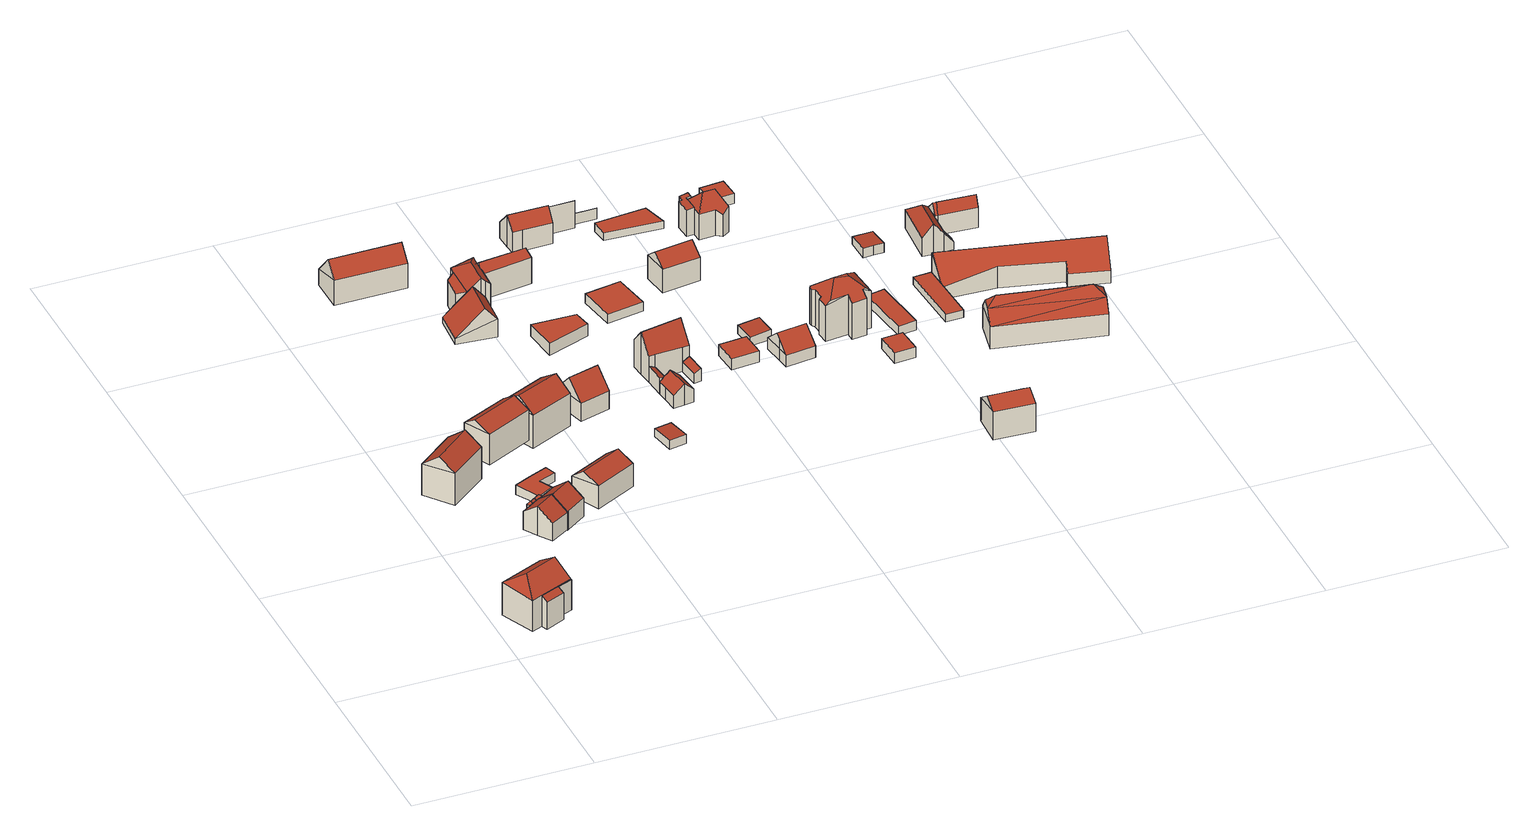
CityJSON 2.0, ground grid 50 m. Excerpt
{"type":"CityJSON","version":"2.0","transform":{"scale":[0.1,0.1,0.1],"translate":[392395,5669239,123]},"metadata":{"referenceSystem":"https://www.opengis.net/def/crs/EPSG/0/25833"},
"CityObjects":{
"building1":{"type":"Building","attributes":{"Gemeindeschluessel":14627140,"Geometrietyp2DReferenz":"3000","function":"31001_9998","roofType":"9999"},"children":["building1-1","building1-2"]},
"building1-1":{"type":"BuildingPart","attributes":{"Dachtyp_tdc":"tdcHipAndGableRoof","Dachneigung":34.94,"QualitaetDacherkennung":63,"Geometrietyp2DReferenz":"3000","roofType":"5000","measuredHeight":13.26},"parents":["building1"],"geometry":[{"type":"MultiSurface","lod":"2","boundaries":[[[0,1,2,3]],[[0,4,5,1]],[[4,6,7,5]],[[6,8,9,7]],[[4,0,10]],[[3,8,11,10,0]],[[4,10,11,6]],[[11,8,6]],[[2,1,5,7,9]],[[3,2,9,8]]],"semantics":{"surfaces":[{"type":"WallSurface"},{"type":"RoofSurface"},{"type":"GroundSurface"},{"type":"ClosureSurface"}],"values":[0,0,0,0,1,1,1,0,2,3]}}]},
"building1-2":{"type":"BuildingPart","attributes":{"Dachtyp_tdc":"tdcPolyFlatRoof","Dachneigung":32.42,"QualitaetDacherkennung":45,"Geometrietyp2DReferenz":"3000","roofType":"2100","measuredHeight":9.34},"parents":["building1"],"geometry":[{"type":"MultiSurface","lod":"2","boundaries":[[[12,3,2,13]],[[8,14,15,9]],[[14,16,17,15]],[[16,18,19,17]],[[18,12,13,19]],[[18,16,14,8,3,12]],[[13,2,9,15,17,19]],[[9,2,3,8]]],"semantics":{"surfaces":[{"type":"WallSurface"},{"type":"RoofSurface"},{"type":"GroundSurface"},{"type":"ClosureSurface"}],"values":[0,0,0,0,0,1,2,3]}}]},
"building2":{"type":"Building","attributes":{"Gemeindeschluessel":14627140,"Dachtyp_tdc":"tdcGableRoof","Dachneigung":36.9,"QualitaetDacherkennung":78,"Geometrietyp2DReferenz":"3000","function":"31001_9998","roofType":"3100","measuredHeight":13.39},"geometry":[{"type":"MultiSurface","lod":"2","boundaries":[[[20,21,22,23]],[[21,24,25,22]],[[24,26,27,25]],[[26,20,23,27]],[[24,21,28]],[[20,26,29]],[[21,20,29,28]],[[26,24,28,29]],[[23,22,25,27]]],"semantics":{"surfaces":[{"type":"WallSurface"},{"type":"RoofSurface"},{"type":"GroundSurface"}],"values":[0,0,0,0,0,0,1,1,2]}}]},
"building3":{"type":"Building","attributes":{"Gemeindeschluessel":14627140,"Geometrietyp2DReferenz":"3000","function":"31001_9998","roofType":"9999"},"children":["building3-1","building3-2"]},
"building3-1":{"type":"BuildingPart","attributes":{"Dachtyp_tdc":"tdcFreeFormRoof","Dachneigung":44.59,"QualitaetDacherkennung":28,"Geometrietyp2DReferenz":"3000","roofType":"5000","measuredHeight":5.36},"parents":["building3"],"geometry":[{"type":"MultiSurface","lod":"2","boundaries":[[[30,31,32,33]],[[31,34,35,32]],[[36,30,33,37]],[[38,39,36,34]],[[38,34,31]],[[39,38,31,30]],[[39,30,36]],[[33,32,35,37]],[[37,35,34,36]]],"semantics":{"surfaces":[{"type":"WallSurface"},{"type":"RoofSurface"},{"type":"GroundSurface"},{"type":"ClosureSurface"}],"values":[0,0,0,1,1,1,1,2,3]}}]},
"building3-2":{"type":"BuildingPart","attributes":{"Dachtyp_tdc":"tdcGableRoof","Dachneigung":36.41,"QualitaetDacherkennung":59,"Geometrietyp2DReferenz":"3000","roofType":"3100","measuredHeight":8.89},"parents":["building3"],"geometry":[{"type":"MultiSurface","lod":"2","boundaries":[[[40,41,42,35,34]],[[41,43,44,42]],[[43,45,46,44]],[[45,47,48,46]],[[47,49,50,48]],[[49,51,52,50]],[[51,53,54,52]],[[53,55,36,37,54]],[[51,49,47,45,43,41]],[[41,40,55,53,51]],[[35,42,44,46,48,50,52,54,37]],[[40,34,36,55]],[[34,35,37,36]]],"semantics":{"surfaces":[{"type":"WallSurface"},{"type":"RoofSurface"},{"type":"GroundSurface"},{"type":"ClosureSurface"}],"values":[0,0,0,0,0,0,0,0,1,1,2,0,3]}}]},
"building4":{"type":"Building","attributes":{"Gemeindeschluessel":14627140,"Geometrietyp2DReferenz":"3000","function":"31001_9998","roofType":"9999"},"children":["building4-1","building4-2"]},
"building4-1":{"type":"BuildingPart","attributes":{"Dachtyp_tdc":"tdcPolyFlatRoof","Dachneigung":0,"QualitaetDacherkennung":51,"Geometrietyp2DReferenz":"3000","roofType":"1000","measuredHeight":4.67},"parents":["building4"],"geometry":[{"type":"MultiSurface","lod":"2","boundaries":[[[56,57,58,59]],[[57,60,61,58]],[[60,62,63,61]],[[60,57,56,64,62]],[[63,65,59,58,61]],[[65,63,62,64]],[[59,65,64,56]]],"semantics":{"surfaces":[{"type":"WallSurface"},{"type":"RoofSurface"},{"type":"GroundSurface"},{"type":"ClosureSurface"}],"values":[0,0,0,1,2,3,3]}}]},
"building4-2":{"type":"BuildingPart","attributes":{"Dachtyp_tdc":"tdcGableRoof","Dachneigung":36.71,"QualitaetDacherkennung":63,"Geometrietyp2DReferenz":"3000","roofType":"3100","measuredHeight":9.09},"parents":["building4"],"geometry":[{"type":"MultiSurface","lod":"2","boundaries":[[[66,67,68,69]],[[67,70,71,68]],[[70,72,73,71]],[[72,74,75,73]],[[74,45,76,75]],[[45,43,59,76]],[[43,56,59]],[[77,66,69,63,62]],[[43,45,74,72,70,67]],[[67,66,77,78,43]],[[69,68,71,73,75,76,59,65,63]],[[78,64,56,43]],[[64,65,59,56]],[[62,64,78,77]],[[62,63,65,64]]],"semantics":{"surfaces":[{"type":"WallSurface"},{"type":"RoofSurface"},{"type":"GroundSurface"},{"type":"ClosureSurface"}],"values":[0,0,0,0,0,0,0,0,1,1,2,0,3,0,3]}}]},
"building5":{"type":"Building","attributes":{"Dachtyp_tdc":"tdcPolyFlatRoof","Gemeindeschluessel":14627140,"Dachneigung":2.68,"QualitaetDacherkennung":58,"Geometrietyp2DReferenz":"3000","function":"31001_9998","roofType":"2100","measuredHeight":2.81},"geometry":[{"type":"MultiSurface","lod":"2","boundaries":[[[79,80,81,82]],[[80,83,84,81]],[[83,85,86,84]],[[85,87,88,86]],[[87,89,90,88]],[[89,91,92,90]],[[91,79,82,92]],[[91,89,87,85,83,80,79]],[[82,81,84,86,88,90,92]]],"semantics":{"surfaces":[{"type":"WallSurface"},{"type":"RoofSurface"},{"type":"GroundSurface"}],"values":[0,0,0,0,0,0,0,1,2]}}]},
"building6":{"type":"Building","attributes":{"Dachtyp_tdc":"tdcGableRoof","Gemeindeschluessel":14627140,"Dachneigung":23.92,"QualitaetDacherkennung":64,"Geometrietyp2DReferenz":"3000","function":"31001_9998","roofType":"3100","measuredHeight":11.64},"geometry":[{"type":"MultiSurface","lod":"2","boundaries":[[[93,94,95,96]],[[94,97,98,95]],[[97,99,100,98]],[[99,93,96,100]],[[97,94,101]],[[93,99,102]],[[94,93,102,101]],[[99,97,101,102]],[[96,95,98,100]]],"semantics":{"surfaces":[{"type":"WallSurface"},{"type":"RoofSurface"},{"type":"GroundSurface"}],"values":[0,0,0,0,0,0,1,1,2]}}]},
"building7":{"type":"Building","attributes":{"Dachtyp_tdc":"tdcGableRoof","Gemeindeschluessel":14627140,"Dachneigung":47.78,"QualitaetDacherkennung":52,"Geometrietyp2DReferenz":"3000","function":"31001_9998","roofType":"3100","measuredHeight":11.56},"geometry":[{"type":"MultiSurface","lod":"2","boundaries":[[[103,104,105,106]],[[104,107,108,105]],[[107,109,110,108]],[[109,103,106,110]],[[107,104,111]],[[103,109,112]],[[104,103,112,111]],[[109,107,111,112]],[[106,105,108,110]]],"semantics":{"surfaces":[{"type":"WallSurface"},{"type":"RoofSurface"},{"type":"GroundSurface"}],"values":[0,0,0,0,0,0,1,1,2]}}]},
"building8":{"type":"Building","attributes":{"Dachtyp_tdc":"tdcGableRoof","Gemeindeschluessel":14627140,"Dachneigung":23.83,"QualitaetDacherkennung":75,"Geometrietyp2DReferenz":"3000","function":"31001_9998","roofType":"3100","measuredHeight":9.17},"geometry":[{"type":"MultiSurface","lod":"2","boundaries":[[[113,114,115,116]],[[114,117,118,115]],[[117,119,120,118]],[[119,113,116,120]],[[117,114,121]],[[113,119,122]],[[114,113,122,121]],[[119,117,121,122]],[[116,115,118,120]]],"semantics":{"surfaces":[{"type":"WallSurface"},{"type":"RoofSurface"},{"type":"GroundSurface"}],"values":[0,0,0,0,0,0,1,1,2]}}]},
"building9":{"type":"Building","attributes":{"Dachtyp_tdc":"tdcGableRoof","Gemeindeschluessel":14627140,"Dachneigung":37.28,"QualitaetDacherkennung":83,"Geometrietyp2DReferenz":"3000","function":"31001_9998","roofType":"3100","measuredHeight":13.77},"geometry":[{"type":"MultiSurface","lod":"2","boundaries":[[[123,124,125,126]],[[124,127,128,125]],[[127,129,130,128]],[[129,123,126,130]],[[127,124,131]],[[123,129,132]],[[124,123,132,131]],[[129,127,131,132]],[[126,125,128,130]]],"semantics":{"surfaces":[{"type":"WallSurface"},{"type":"RoofSurface"},{"type":"GroundSurface"}],"values":[0,0,0,0,0,0,1,1,2]}}]},
"building10":{"type":"Building","attributes":{"Dachtyp_tdc":"tdcFreeFormRoof","Gemeindeschluessel":14627140,"Dachneigung":43.79,"QualitaetDacherkennung":45,"Geometrietyp2DReferenz":"3000","function":"31001_9998","roofType":"5000","measuredHeight":9.37},"geometry":[{"type":"MultiSurface","lod":"2","boundaries":[[[133,134,135,136]],[[134,137,138,135]],[[134,133,139,140]],[[140,139,141,142,137]],[[133,141,139]],[[137,134,140]],[[138,143,144,136,135]],[[137,142,143,138]],[[142,141,144,143]],[[141,133,136,144]]],"semantics":{"surfaces":[{"type":"WallSurface"},{"type":"RoofSurface"},{"type":"GroundSurface"}],"values":[0,0,1,1,0,0,2,0,0,0]}}]},
"building11":{"type":"Building","attributes":{"Gemeindeschluessel":14627140,"Geometrietyp2DReferenz":"3000","function":"31001_9998","roofType":"9999"},"children":["building11-1","building11-2"]},
"building11-1":{"type":"BuildingPart","attributes":{"Dachtyp_tdc":"tdcGableRoof","Dachneigung":48.03,"QualitaetDacherkennung":85,"Geometrietyp2DReferenz":"3000","roofType":"3100","measuredHeight":10.94},"parents":["building11"],"geometry":[{"type":"MultiSurface","lod":"2","boundaries":[[[145,146,147,148]],[[146,149,150,147]],[[149,151,152,150]],[[151,153,154,152]],[[155,156,157,158,159,160]],[[146,157,156,149]],[[151,155,160,153]],[[145,161,158,157,146]],[[149,156,155,151]],[[154,148,147,150,152]],[[148,154,153,145]],[[161,159,158]],[[153,160,159,161,145]]],"semantics":{"surfaces":[{"type":"WallSurface"},{"type":"RoofSurface"},{"type":"GroundSurface"},{"type":"ClosureSurface"}],"values":[0,0,0,0,1,1,0,0,0,2,3,0,3]}}]},
"building11-2":{"type":"BuildingPart","attributes":{"Dachtyp_tdc":"tdcPolyFlatRoof","Dachneigung":24.45,"QualitaetDacherkennung":61,"Geometrietyp2DReferenz":"3000","roofType":"2100","measuredHeight":6.25},"parents":["building11"],"geometry":[{"type":"MultiSurface","lod":"2","boundaries":[[[162,163,164,154,153,160]],[[163,165,166,164]],[[165,161,145,148,166]],[[161,165,163,162,159]],[[154,164,166,148]],[[160,159,162]],[[153,154,148,145]],[[160,153,145,161,159]]],"semantics":{"surfaces":[{"type":"WallSurface"},{"type":"RoofSurface"},{"type":"GroundSurface"},{"type":"ClosureSurface"}],"values":[0,0,0,1,2,0,3,3]}}]},
"building12":{"type":"Building","attributes":{"Gemeindeschluessel":14627140,"Geometrietyp2DReferenz":"3000","function":"31001_9998","roofType":"9999"},"children":["building12-1","building12-2","building12-3"]},
"building12-1":{"type":"BuildingPart","attributes":{"Dachtyp_tdc":"tdcGableRoof","Dachneigung":40.28,"QualitaetDacherkennung":73,"Geometrietyp2DReferenz":"3000","roofType":"3100","measuredHeight":9.89},"parents":["building12"],"geometry":[{"type":"MultiSurface","lod":"2","boundaries":[[[167,168,169,170]],[[168,171,172,169]],[[171,173,174,172]],[[171,168,175]],[[168,167,176,177,175]],[[173,171,175,177,178]],[[170,169,172,174]],[[167,170,174,173]],[[178,177,176]],[[173,178,176,167]]],"semantics":{"surfaces":[{"type":"WallSurface"},{"type":"RoofSurface"},{"type":"GroundSurface"},{"type":"ClosureSurface"}],"values":[0,0,0,0,1,1,2,3,0,3]}}]},
"building12-2":{"type":"BuildingPart","attributes":{"Dachtyp_tdc":"tdcPolyFlatRoof","Dachneigung":0,"QualitaetDacherkennung":46,"Geometrietyp2DReferenz":"3000","roofType":"1000","measuredHeight":7.71},"parents":["building12"],"geometry":[{"type":"MultiSurface","lod":"2","boundaries":[[[179,180,181,182,183]],[[184,185,186,187,188]],[[185,179,183,186]],[[185,184,180,179]],[[183,182,187,186]],[[188,181,180,184]],[[188,187,182,181]]],"semantics":{"surfaces":[{"type":"WallSurface"},{"type":"RoofSurface"},{"type":"GroundSurface"},{"type":"ClosureSurface"}],"values":[0,0,0,1,2,0,3]}}]},
"building12-3":{"type":"BuildingPart","attributes":{"Dachtyp_tdc":"tdcHipAndGableRoof","Dachneigung":41.29,"QualitaetDacherkennung":59,"Geometrietyp2DReferenz":"3000","roofType":"5000","measuredHeight":11.04},"parents":["building12"],"geometry":[{"type":"MultiSurface","lod":"2","boundaries":[[[189,190,191,192]],[[190,188,187,191]],[[181,193,194,182]],[[193,195,167,170,194]],[[196,197,198,174,173]],[[197,189,192,198]],[[195,193,199]],[[193,181,188,190,199]],[[190,189,197,196,178,176,195,199]],[[192,191,187,182,194,170,174,198]],[[181,182,187,188]],[[173,178,196]],[[176,167,195]],[[173,174,170,167]],[[173,167,176,178]]],"semantics":{"surfaces":[{"type":"WallSurface"},{"type":"RoofSurface"},{"type":"GroundSurface"},{"type":"ClosureSurface"}],"values":[0,0,0,0,0,0,1,1,1,2,3,0,0,3,3]}}]},
"building13":{"type":"Building","attributes":{"Dachtyp_tdc":"tdcPolyFlatRoof","Gemeindeschluessel":14627140,"Dachneigung":3.03,"QualitaetDacherkennung":81,"Geometrietyp2DReferenz":"3000","function":"31001_9998","roofType":"2100","measuredHeight":2.78},"geometry":[{"type":"MultiSurface","lod":"2","boundaries":[[[200,201,202,203]],[[201,204,205,202]],[[204,206,207,205]],[[206,200,203,207]],[[206,204,201,200]],[[203,202,205,207]]],"semantics":{"surfaces":[{"type":"WallSurface"},{"type":"RoofSurface"},{"type":"GroundSurface"}],"values":[0,0,0,0,1,2]}}]},
"building14":{"type":"Building","attributes":{"Dachtyp_tdc":"tdcPolyFlatRoof","Gemeindeschluessel":14627140,"Dachneigung":0,"QualitaetDacherkennung":83,"Geometrietyp2DReferenz":"3000","function":"31001_9998","roofType":"1000","measuredHeight":3.6},"geometry":[{"type":"MultiSurface","lod":"2","boundaries":[[[208,209,210,211]],[[209,212,213,210]],[[212,214,215,213]],[[214,208,211,215]],[[214,212,209,208]],[[211,210,213,215]]],"semantics":{"surfaces":[{"type":"WallSurface"},{"type":"RoofSurface"},{"type":"GroundSurface"}],"values":[0,0,0,0,1,2]}}]},
"building15":{"type":"Building","attributes":{"Gemeindeschluessel":14627140,"Geometrietyp2DReferenz":"3000","function":"31001_9998","roofType":"9999"},"children":["building15-1","building15-2","building15-3","building15-4"]},
"building15-1":{"type":"BuildingPart","attributes":{"Dachtyp_tdc":"tdcGableRoof","Dachneigung":52.35,"QualitaetDacherkennung":55,"Geometrietyp2DReferenz":"3000","roofType":"3100","measuredHeight":12.94},"parents":["building15"],"geometry":[{"type":"MultiSurface","lod":"2","boundaries":[[[216,217,218,219,220]],[[217,221,222,218]],[[221,223,224,222]],[[223,225,226,224]],[[225,227,228,229,226]],[[230,231,232,233,234,235]],[[225,223,221,217]],[[217,216,231,230,227,225]],[[233,219,218,222,224,226,229,234]],[[220,232,231,216]],[[220,219,233,232]],[[235,228,227,230]],[[235,234,229,228]]],"semantics":{"surfaces":[{"type":"WallSurface"},{"type":"RoofSurface"},{"type":"GroundSurface"},{"type":"ClosureSurface"}],"values":[0,0,0,0,0,0,1,1,2,0,3,0,3]}}]},
"building15-2":{"type":"BuildingPart","attributes":{"Dachtyp_tdc":"tdcPolyFlatRoof","Dachneigung":26.69,"QualitaetDacherkennung":90,"Geometrietyp2DReferenz":"3000","roofType":"2100","measuredHeight":3.84},"parents":["building15"],"geometry":[{"type":"MultiSurface","lod":"2","boundaries":[[[228,236,237,229]],[[236,238,239,237]],[[238,235,234,239]],[[238,236,228,235]],[[234,229,237,239]],[[229,234,235,228]]],"semantics":{"surfaces":[{"type":"WallSurface"},{"type":"RoofSurface"},{"type":"GroundSurface"},{"type":"ClosureSurface"}],"values":[0,0,0,1,2,3]}}]},
"building15-3":{"type":"BuildingPart","attributes":{"Dachtyp_tdc":"tdcPolyFlatRoof","Dachneigung":25.36,"QualitaetDacherkennung":66,"Geometrietyp2DReferenz":"3000","roofType":"2100","measuredHeight":4.93},"parents":["building15"],"geometry":[{"type":"MultiSurface","lod":"2","boundaries":[[[240,220,219,241,242]],[[232,243,244,233]],[[243,232,220,240,245]],[[241,219,233,244]],[[232,233,219,220]],[[242,245,240]],[[241,244,243,245,242]]],"semantics":{"surfaces":[{"type":"WallSurface"},{"type":"RoofSurface"},{"type":"GroundSurface"},{"type":"ClosureSurface"}],"values":[0,0,1,2,3,0,3]}}]},
"building15-4":{"type":"BuildingPart","attributes":{"Dachtyp_tdc":"tdcGableRoof","Dachneigung":41.05,"QualitaetDacherkennung":88,"Geometrietyp2DReferenz":"3000","roofType":"3100","measuredHeight":6.32},"parents":["building15"],"geometry":[{"type":"MultiSurface","lod":"2","boundaries":[[[246,247,248,244,243]],[[247,249,250,248]],[[249,251,252,250]],[[251,253,254,252]],[[253,255,256,254]],[[255,257,258,256]],[[257,242,241,258]],[[253,251,249,247]],[[247,246,245,242,257,255,253]],[[241,244,248,250,252,254,256,258]],[[243,245,246]],[[244,241,242,245,243]]],"semantics":{"surfaces":[{"type":"WallSurface"},{"type":"RoofSurface"},{"type":"GroundSurface"},{"type":"ClosureSurface"}],"values":[0,0,0,0,0,0,0,1,1,2,0,3]}}]},
"building16":{"type":"Building","attributes":{"Dachtyp_tdc":"tdcPolyFlatRoof","Gemeindeschluessel":14627140,"Dachneigung":0,"QualitaetDacherkennung":10,"Geometrietyp2DReferenz":"3000","function":"31001_9998","roofType":"1000","measuredHeight":2.77},"geometry":[{"type":"MultiSurface","lod":"2","boundaries":[[[259,260,261,262]],[[260,263,264,261]],[[263,265,266,264]],[[265,259,262,266]],[[265,263,260,259]],[[262,261,264,266]]],"semantics":{"surfaces":[{"type":"WallSurface"},{"type":"RoofSurface"},{"type":"GroundSurface"}],"values":[0,0,0,0,1,2]}}]},
"building17":{"type":"Building","attributes":{"Gemeindeschluessel":14627140,"Geometrietyp2DReferenz":"3000","function":"31001_9998","roofType":"9999"},"children":["building17-1","building17-2","building17-3"]},
"building17-1":{"type":"BuildingPart","attributes":{"Dachtyp_tdc":"tdcPolyFlatRoof","Dachneigung":43.67,"QualitaetDacherkennung":81,"Geometrietyp2DReferenz":"3000","roofType":"2100","measuredHeight":3.4},"parents":["building17"],"geometry":[{"type":"MultiSurface","lod":"2","boundaries":[[[267,268,269,270]],[[268,271,272,269]],[[271,273,274,272]],[[271,268,267,273]],[[274,270,269,272]],[[267,270,274,273]]],"semantics":{"surfaces":[{"type":"WallSurface"},{"type":"RoofSurface"},{"type":"GroundSurface"},{"type":"ClosureSurface"}],"values":[0,0,0,1,2,3]}}]},
"building17-2":{"type":"BuildingPart","attributes":{"Dachtyp_tdc":"tdcPolyFlatRoof","Dachneigung":46.99,"QualitaetDacherkennung":75,"Geometrietyp2DReferenz":"3000","roofType":"2100","measuredHeight":8.56},"parents":["building17"],"geometry":[{"type":"MultiSurface","lod":"2","boundaries":[[[275,276,277,274,273]],[[276,278,279,277]],[[280,281,267,270,282,283]],[[280,284,278,276,275,281]],[[270,274,277,279,282]],[[273,267,281,275]],[[273,274,270,267]],[[280,283,284]],[[283,282,279,278,284]]],"semantics":{"surfaces":[{"type":"WallSurface"},{"type":"RoofSurface"},{"type":"GroundSurface"},{"type":"ClosureSurface"}],"values":[0,0,0,1,2,0,3,0,3]}}]},
"building17-3":{"type":"BuildingPart","attributes":{"Dachtyp_tdc":"tdcGableRoof","Dachneigung":47.62,"QualitaetDacherkennung":90,"Geometrietyp2DReferenz":"3000","roofType":"3100","measuredHeight":9.81},"parents":["building17"],"geometry":[{"type":"MultiSurface","lod":"2","boundaries":[[[285,286,279,278]],[[285,287,288,286]],[[287,289,290,288]],[[289,291,292,290]],[[291,293,294,292]],[[293,295,296,294]],[[295,283,282,296]],[[293,291,289,287,285]],[[285,278,284,283,295,293]],[[279,286,288,290,292,294,296,282]],[[279,282,283,284,278]]],"semantics":{"surfaces":[{"type":"WallSurface"},{"type":"RoofSurface"},{"type":"GroundSurface"},{"type":"ClosureSurface"}],"values":[0,0,0,0,0,0,0,1,1,2,3]}}]},
"building18":{"type":"Building","attributes":{"Dachtyp_tdc":"tdcPolyFlatRoof","Gemeindeschluessel":14627140,"Dachneigung":0,"QualitaetDacherkennung":87,"Geometrietyp2DReferenz":"3000","function":"31001_9998","roofType":"1000","measuredHeight":3.41},"geometry":[{"type":"MultiSurface","lod":"2","boundaries":[[[297,298,299,300]],[[298,301,302,299]],[[301,303,304,302]],[[303,297,300,304]],[[303,301,298,297]],[[300,299,302,304]]],"semantics":{"surfaces":[{"type":"WallSurface"},{"type":"RoofSurface"},{"type":"GroundSurface"}],"values":[0,0,0,0,1,2]}}]},
"building19":{"type":"Building","attributes":{"Dachtyp_tdc":"tdcPolyFlatRoof","Gemeindeschluessel":14627140,"Dachneigung":2.78,"QualitaetDacherkennung":89,"Geometrietyp2DReferenz":"3000","function":"31001_9998","roofType":"2100","measuredHeight":2.6},"geometry":[{"type":"MultiSurface","lod":"2","boundaries":[[[305,306,307,308]],[[306,309,310,307]],[[309,311,312,310]],[[311,305,308,312]],[[311,309,306,305]],[[308,307,310,312]]],"semantics":{"surfaces":[{"type":"WallSurface"},{"type":"RoofSurface"},{"type":"GroundSurface"}],"values":[0,0,0,0,1,2]}}]},
"building20":{"type":"Building","attributes":{"Dachtyp_tdc":"tdcGableRoof","Gemeindeschluessel":14627140,"Dachneigung":40.16,"QualitaetDacherkennung":68,"Geometrietyp2DReferenz":"3000","function":"31001_9998","roofType":"3100","measuredHeight":10.3},"geometry":[{"type":"MultiSurface","lod":"2","boundaries":[[[313,314,315,316]],[[314,317,318,315]],[[317,319,320,318]],[[319,313,316,320]],[[317,314,321]],[[313,319,322]],[[314,313,322,321]],[[319,317,321,322]],[[316,315,318,320]]],"semantics":{"surfaces":[{"type":"WallSurface"},{"type":"RoofSurface"},{"type":"GroundSurface"}],"values":[0,0,0,0,0,0,1,1,2]}}]},
"building21":{"type":"Building","attributes":{"Dachtyp_tdc":"tdcPolyFlatRoof","Gemeindeschluessel":14627140,"Dachneigung":3.87,"QualitaetDacherkennung":93,"Geometrietyp2DReferenz":"3000","function":"31001_9998","roofType":"2100","measuredHeight":3.06},"geometry":[{"type":"MultiSurface","lod":"2","boundaries":[[[323,324,325,326]],[[324,327,328,325]],[[327,329,330,328]],[[329,323,326,330]],[[329,327,324,323]],[[326,325,328,330]]],"semantics":{"surfaces":[{"type":"WallSurface"},{"type":"RoofSurface"},{"type":"GroundSurface"}],"values":[0,0,0,0,1,2]}}]},
"building22":{"type":"Building","attributes":{"Dachtyp_tdc":"tdcFreeFormRoof","Gemeindeschluessel":14627140,"Dachneigung":41.87,"QualitaetDacherkennung":84,"Geometrietyp2DReferenz":"3000","function":"31001_9998","roofType":"5000","measuredHeight":7.75},"geometry":[{"type":"MultiSurface","lod":"2","boundaries":[[[331,332,333,334]],[[332,335,336,333]],[[335,337,338,336]],[[337,339,340,338]],[[339,331,334,340]],[[339,341,342,343,331]],[[341,337,335,342]],[[331,343,332]],[[332,343,342,335]],[[337,341,339]],[[334,333,336,338,340]]],"semantics":{"surfaces":[{"type":"WallSurface"},{"type":"RoofSurface"},{"type":"GroundSurface"}],"values":[0,0,0,0,0,1,1,0,0,0,2]}}]},
"building23":{"type":"Building","attributes":{"Gemeindeschluessel":14627140,"Geometrietyp2DReferenz":"3000","function":"31001_9998","roofType":"9999"},"children":["building23-1","building23-2"]},
"building23-1":{"type":"BuildingPart","attributes":{"Dachtyp_tdc":"tdcPolyFlatRoof","Dachneigung":10.25,"QualitaetDacherkennung":80,"Geometrietyp2DReferenz":"3000","roofType":"2100","measuredHeight":8.57},"parents":["building23"],"geometry":[{"type":"MultiSurface","lod":"2","boundaries":[[[344,345,346,347,348]],[[345,349,350,346]],[[349,351,352,350]],[[351,353,354,352]],[[353,355,356,354]],[[355,357,358,359,356]],[[357,355,353,351,349,345,344,360]],[[361,347,346,350,352,354,356,359]],[[344,348,362,360]],[[348,347,361,362]],[[360,362,358,357]],[[362,361,359,358]]],"semantics":{"surfaces":[{"type":"WallSurface"},{"type":"RoofSurface"},{"type":"GroundSurface"},{"type":"ClosureSurface"}],"values":[0,0,0,0,0,0,1,2,0,3,0,3]}}]},
"building23-2":{"type":"BuildingPart","attributes":{"Dachtyp_tdc":"tdcHipRoof","Dachneigung":46.33,"QualitaetDacherkennung":79,"Geometrietyp2DReferenz":"3000","roofType":"3200","measuredHeight":11.62},"parents":["building23"],"geometry":[{"type":"MultiSurface","lod":"2","boundaries":[[[363,364,365,366]],[[364,367,368,365]],[[367,369,370,368]],[[369,371,372,370]],[[371,348,347,372]],[[358,363,366,359]],[[362,348,371,373]],[[364,363,374]],[[371,369,367,364,374,373]],[[363,358,362,373,374]],[[366,365,368,370,372,347,361,359]],[[362,361,347,348]],[[359,361,362,358]]],"semantics":{"surfaces":[{"type":"WallSurface"},{"type":"RoofSurface"},{"type":"GroundSurface"},{"type":"ClosureSurface"}],"values":[0,0,0,0,0,0,1,1,1,1,2,3,3]}}]},
"building24":{"type":"Building","attributes":{"Dachtyp_tdc":"tdcFreeFormRoof","Gemeindeschluessel":14627140,"Dachneigung":40.9,"QualitaetDacherkennung":61,"Geometrietyp2DReferenz":"3000","function":"31001_9998","roofType":"5000","measuredHeight":15.03},"geometry":[{"type":"MultiSurface","lod":"2","boundaries":[[[375,376,377,378]],[[376,379,380,377]],[[379,381,382,380]],[[381,383,384,382]],[[383,385,386,384]],[[385,387,388,386]],[[387,389,390,388]],[[389,391,392,390]],[[391,393,394,392]],[[393,395,396,394]],[[395,397,398,396]],[[397,399,400,398]],[[399,375,378,400]],[[401,387,402,403,404]],[[404,405,406,395,393,391,389,401]],[[406,405,407,408,381,379,376,375,399,397]],[[403,402,385,383,408,407]],[[405,404,403,407]],[[387,385,402]],[[389,387,401]],[[397,395,406]],[[383,381,408]],[[378,377,380,382,384,386,388,390,392,394,396,398,400]]],"semantics":{"surfaces":[{"type":"WallSurface"},{"type":"RoofSurface"},{"type":"GroundSurface"}],"values":[0,0,0,0,0,0,0,0,0,0,0,0,0,1,1,1,1,1,0,0,0,0,2]}}]},
"building25":{"type":"Building","attributes":{"Dachtyp_tdc":"tdcGableRoof","Gemeindeschluessel":14627140,"Dachneigung":36.49,"QualitaetDacherkennung":52,"Geometrietyp2DReferenz":"3000","function":"31001_9998","roofType":"3100","measuredHeight":10.61},"geometry":[{"type":"MultiSurface","lod":"2","boundaries":[[[409,410,411,412]],[[410,413,414,411]],[[413,415,416,414]],[[415,409,412,416]],[[413,410,417]],[[409,415,418]],[[410,409,418,417]],[[415,413,417,418]],[[412,411,414,416]]],"semantics":{"surfaces":[{"type":"WallSurface"},{"type":"RoofSurface"},{"type":"GroundSurface"}],"values":[0,0,0,0,0,0,1,1,2]}}]},
"building26":{"type":"Building","attributes":{"Dachtyp_tdc":"tdcPolyFlatRoof","Gemeindeschluessel":14627140,"Dachneigung":0,"QualitaetDacherkennung":88,"Geometrietyp2DReferenz":"3000","function":"31001_9998","roofType":"1000","measuredHeight":2.96},"geometry":[{"type":"MultiSurface","lod":"2","boundaries":[[[419,420,421,422]],[[420,423,424,421]],[[423,425,426,424]],[[425,427,428,426]],[[427,419,422,428]],[[427,425,423,420,419]],[[422,421,424,426,428]]],"semantics":{"surfaces":[{"type":"WallSurface"},{"type":"RoofSurface"},{"type":"GroundSurface"}],"values":[0,0,0,0,0,1,2]}}]},
"building27":{"type":"Building","attributes":{"Dachtyp_tdc":"tdcPolyFlatRoof","Gemeindeschluessel":14627140,"Dachneigung":0,"QualitaetDacherkennung":89,"Geometrietyp2DReferenz":"3000","function":"31001_9998","roofType":"1000","measuredHeight":3.14},"geometry":[{"type":"MultiSurface","lod":"2","boundaries":[[[429,430,431,432]],[[430,433,434,431]],[[433,435,436,434]],[[435,429,432,436]],[[435,433,430,429]],[[432,431,434,436]]],"semantics":{"surfaces":[{"type":"WallSurface"},{"type":"RoofSurface"},{"type":"GroundSurface"}],"values":[0,0,0,0,1,2]}}]},
"building28":{"type":"Building","attributes":{"Dachtyp_tdc":"tdcPolyFlatRoof","Gemeindeschluessel":14627140,"Dachneigung":0,"QualitaetDacherkennung":84,"Geometrietyp2DReferenz":"3000","function":"31001_2463","roofType":"1000","measuredHeight":2.77},"geometry":[{"type":"MultiSurface","lod":"2","boundaries":[[[437,438,439,440]],[[438,441,442,439]],[[441,443,444,442]],[[443,437,440,444]],[[443,441,438,437]],[[440,439,442,444]]],"semantics":{"surfaces":[{"type":"WallSurface"},{"type":"RoofSurface"},{"type":"GroundSurface"}],"values":[0,0,0,0,1,2]}}]},
"building29":{"type":"Building","attributes":{"Dachtyp_tdc":"tdcPolyFlatRoof","Gemeindeschluessel":14627140,"Dachneigung":0,"QualitaetDacherkennung":96,"Geometrietyp2DReferenz":"3000","function":"31001_9998","roofType":"1000","measuredHeight":2.26},"geometry":[{"type":"MultiSurface","lod":"2","boundaries":[[[445,446,447,448]],[[446,449,450,447]],[[449,451,452,450]],[[451,445,448,452]],[[451,449,446,445]],[[448,447,450,452]]],"semantics":{"surfaces":[{"type":"WallSurface"},{"type":"RoofSurface"},{"type":"GroundSurface"}],"values":[0,0,0,0,1,2]}}]},
"building30":{"type":"Building","attributes":{"Dachtyp_tdc":"tdcPolyFlatRoof","Gemeindeschluessel":14627140,"Dachneigung":5.45,"QualitaetDacherkennung":93,"Geometrietyp2DReferenz":"3000","function":"31001_9998","roofType":"2100","measuredHeight":2.94},"geometry":[{"type":"MultiSurface","lod":"2","boundaries":[[[453,454,455,456]],[[454,457,458,455]],[[457,459,460,458]],[[459,461,462,460]],[[461,453,456,462]],[[461,459,457,454,453]],[[456,455,458,460,462]]],"semantics":{"surfaces":[{"type":"WallSurface"},{"type":"RoofSurface"},{"type":"GroundSurface"}],"values":[0,0,0,0,0,1,2]}}]},
"building31":{"type":"Building","attributes":{"Dachtyp_tdc":"tdcHippedGableRoof","Gemeindeschluessel":14627140,"Dachneigung":50.58,"QualitaetDacherkennung":71,"Geometrietyp2DReferenz":"3000","function":"31001_9998","roofType":"3300","measuredHeight":12.75},"geometry":[{"type":"MultiSurface","lod":"2","boundaries":[[[463,464,465,466]],[[464,467,468,465]],[[467,469,470,468]],[[469,463,466,470]],[[467,464,471,472]],[[463,469,473,474]],[[472,471,475]],[[474,473,476]],[[475,474,476]],[[471,474,475]],[[471,463,474]],[[463,471,464]],[[473,475,476]],[[473,472,475]],[[469,472,473]],[[472,469,467]],[[466,465,468,470]]],"semantics":{"surfaces":[{"type":"WallSurface"},{"type":"RoofSurface"},{"type":"GroundSurface"}],"values":[0,0,0,0,0,0,1,1,1,1,1,1,1,1,1,1,2]}}]},
"building32":{"type":"Building","attributes":{"Gemeindeschluessel":14627140,"Geometrietyp2DReferenz":"3000","function":"31001_9998","roofType":"9999"},"children":["building32-1","building32-2","building32-3"]},
"building32-1":{"type":"BuildingPart","attributes":{"Dachtyp_tdc":"tdcGableRoof","Dachneigung":51.72,"QualitaetDacherkennung":84,"Geometrietyp2DReferenz":"3000","roofType":"3100","measuredHeight":8.76},"parents":["building32"],"geometry":[{"type":"MultiSurface","lod":"2","boundaries":[[[477,478,479,480,481]],[[478,482,483,479]],[[482,484,485,483]],[[482,478,486]],[[478,477,487,488,486]],[[482,486,488,489,484]],[[480,479,483,485]],[[477,481,490]],[[481,480,485,484,490]],[[487,489,488]],[[484,489,487,477,490]]],"semantics":{"surfaces":[{"type":"WallSurface"},{"type":"RoofSurface"},{"type":"GroundSurface"},{"type":"ClosureSurface"}],"values":[0,0,0,0,1,1,2,0,3,0,3]}}]},
"building32-2":{"type":"BuildingPart","attributes":{"Dachtyp_tdc":"tdcGableRoof","Dachneigung":45.55,"QualitaetDacherkennung":93,"Geometrietyp2DReferenz":"3000","roofType":"3100","measuredHeight":8.73},"parents":["building32"],"geometry":[{"type":"MultiSurface","lod":"2","boundaries":[[[491,492,493,485,484]],[[494,495,496,497]],[[494,498,491,499]],[[491,484,500,499]],[[495,494,499,500,489,487]],[[485,493,497,496,480]],[[498,492,491]],[[494,497,493,492,498]],[[480,496,495,481]],[[485,480,481,490,484]],[[500,484,489]],[[487,477,490,481,495]],[[489,484,490,477,487]]],"semantics":{"surfaces":[{"type":"WallSurface"},{"type":"RoofSurface"},{"type":"GroundSurface"},{"type":"ClosureSurface"}],"values":[0,0,0,1,1,2,0,3,0,3,0,0,3]}}]},
"building32-3":{"type":"BuildingPart","attributes":{"Dachtyp_tdc":"tdcHipAndGableRoof","Dachneigung":52.23,"QualitaetDacherkennung":73,"Geometrietyp2DReferenz":"3000","roofType":"5000","measuredHeight":9.25},"parents":["building32"],"geometry":[{"type":"MultiSurface","lod":"2","boundaries":[[[501,502,503,504]],[[502,505,506,503]],[[505,507,508,506]],[[507,509,510,508]],[[509,511,512,510]],[[511,513,494,497,512]],[[492,514,515,493]],[[514,501,504,515]],[[513,511,516]],[[511,509,507,516]],[[507,505,502,501,514,492,498,513,516]],[[504,503,506,508,510,512,497,493,515]],[[498,494,513]],[[492,493,497,494,498]]],"semantics":{"surfaces":[{"type":"WallSurface"},{"type":"RoofSurface"},{"type":"GroundSurface"},{"type":"ClosureSurface"}],"values":[0,0,0,0,0,0,0,0,1,1,1,2,0,3]}}]},
"building33":{"type":"Building","attributes":{"Dachtyp_tdc":"tdcFreeFormRoof","Gemeindeschluessel":14627140,"Dachneigung":46.32,"QualitaetDacherkennung":27,"Geometrietyp2DReferenz":"3000","function":"31001_9998","roofType":"5000","measuredHeight":10.29},"geometry":[{"type":"MultiSurface","lod":"2","boundaries":[[[517,518,519,520]],[[518,521,522,519]],[[521,523,524,522]],[[523,525,526,524]],[[525,527,528,526]],[[527,529,530,528]],[[529,531,532,530]],[[531,517,520,532]],[[533,527,525,523,534]],[[517,531,529,533,534,521,518]],[[523,521,534]],[[529,527,533]],[[520,519,522,524,526,528,530,532]]],"semantics":{"surfaces":[{"type":"WallSurface"},{"type":"RoofSurface"},{"type":"GroundSurface"}],"values":[0,0,0,0,0,0,0,0,1,1,0,0,2]}}]}
},
"vertices":[
[44,7,167],[44,7,73],[73,20,73],[73,20,167],[1,106,172],[1,106,73],[128,160,172],[128,160,73],[170,61,167],[170,61,73],[55,73,206],[148,113,206],
[81,2,155],[81,2,73],[171,59,165],[171,59,73],[129,41,165],[129,41,73],[136,26,155],[136,26,73],
[15,667,176],[122,752,176],[122,752,81],[15,667,81],[182,676,179],[182,676,81],[75,591,179],[75,591,81],[153,713,215],[46,627,215],
[231,498,102],[254,512,102],[254,512,58],[231,498,58],[264,496,102],[264,496,58],[241,481,102],[241,481,58],[254,501,112],[244,495,112],
[264,496,113],[287,457,147],[287,457,58],[288,457,147],[288,457,58],[282,453,147],[282,453,58],[308,414,111],[308,414,58],[254,381,112],[254,381,58],[229,419,147],[229,419,58],[205,457,114],[205,457,58],[241,481,113],
[288,457,103],[254,512,103],[254,512,56],[288,457,56],[276,527,103],[276,527,56],[286,510,103],[286,510,56],[264,496,103],[264,496,56],
[319,531,112],[343,494,147],[343,494,56],[319,531,56],[369,455,112],[369,455,56],[312,417,112],[312,417,56],[308,414,112],[308,414,56],[282,453,56],[286,510,112],[264,496,111],
[349,654,86],[361,624,84],[361,624,58],[349,654,58],[311,605,85],[311,605,58],[331,570,83],[331,570,58],[285,544,83],[285,544,58],[248,610,86],[248,610,58],[296,632,86],[296,632,58],
[180,784,185],[313,846,185],[313,846,95],[180,784,95],[350,768,189],[350,768,95],[217,705,189],[217,705,95],[329,812,211],[196,750,211],
[272,1377,273],[71,1377,273],[71,1377,197],[272,1377,197],[71,1477,245],[71,1477,197],[272,1477,245],[272,1477,197],[71,1416,313],[272,1416,313],
[381,561,110],[501,620,110],[501,620,50],[381,561,50],[540,539,120],[540,539,50],[421,480,120],[421,480,50],[518,584,142],[399,525,142],
[321,859,171],[445,914,171],[445,914,69],[321,859,69],[486,823,169],[486,823,69],[361,768,169],[361,768,69],[466,869,207],[341,813,207],
[450,1295,175],[442,1193,175],[442,1193,120],[450,1295,120],[329,1202,137],[329,1202,120],[417,1297,214],[409,1196,214],[372,1301,172],[337,1304,137],[337,1304,120],[372,1301,120],
[594,915,120],[608,862,120],[608,862,64],[594,915,64],[522,838,120],[522,838,64],[498,928,120],[498,928,64],[584,951,120],[584,951,64],[498,928,123],[509,885,173],[596,908,173],[594,915,165],[585,948,126],[584,951,123],[594,915,126],
[584,951,126],[602,956,118],[602,956,64],[612,920,118],[612,920,64],
[470,1421,188],[587,1432,190],[587,1432,123],[470,1421,123],[610,1375,203],[610,1375,123],[467,1357,201],[467,1357,123],[602,1395,222],[468,1393,211],[468,1380,222],[467,1368,211],
[378,1367,201],[404,1393,201],[404,1393,200],[404,1393,123],[378,1367,123],[401,1299,201],[372,1301,201],[372,1301,123],[401,1299,123],[401,1299,200],
[450,1295,224],[439,1296,234],[439,1296,123],[450,1295,123],[405,1415,200],[405,1415,123],[470,1421,211],[467,1357,212],[464,1294,212],[464,1294,123],[442,1372,234],
[728,743,67],[741,674,71],[741,674,43],[728,743,43],[692,665,71],[692,665,43],[679,734,67],[679,734,43],
[665,1138,135],[543,1094,135],[543,1094,99],[665,1138,99],[532,1192,135],[532,1192,99],[656,1189,135],[656,1189,99],
[756,958,126],[752,996,177],[752,996,47],[756,958,47],[756,958,96],[748,1034,132],[748,1034,47],[865,1062,124],[865,1062,47],[869,1018,177],[869,1018,47],[874,973,118],[874,973,86],[874,973,47],[853,970,120],[775,960,125],[775,960,87],[775,960,47],[853,970,47],[853,970,75],
[881,911,85],[881,911,47],[860,909,75],[860,909,47],
[762,899,96],[762,899,47],[762,899,84],[782,901,87],[782,901,47],[771,900,92],
[782,901,102],[792,902,110],[792,902,47],[819,906,86],[819,906,47],[828,833,86],[828,833,47],[801,830,110],[801,830,47],[770,826,84],[770,826,47],[765,868,84],[765,868,47],
[845,1206,112],[741,1189,112],[741,1189,84],[845,1206,84],[724,1297,112],[724,1297,84],[827,1314,112],[827,1314,84],
[791,1562,165],[860,1562,166],[860,1562,147],[791,1562,147],[860,1547,180],[860,1547,147],[792,1546,180],[792,1546,147],
[792,1546,214],[793,1530,231],[793,1530,147],[715,1528,232],[715,1528,147],[714,1561,197],[791,1562,197],[714,1561,147],[714,1561,196],[714,1535,225],
[715,1517,245],[715,1517,147],[715,1487,210],[715,1487,147],[632,1487,210],[632,1487,147],[605,1487,210],[605,1487,147],[603,1517,245],[603,1517,147],[601,1561,196],[601,1561,147],
[1047,930,84],[969,924,84],[969,924,50],[1047,930,50],[964,996,84],[964,996,50],[1042,1002,84],[1042,1002,50],
[979,1512,171],[1000,1444,168],[1000,1444,145],[979,1512,145],[840,1453,169],[840,1453,145],[835,1500,171],[835,1500,145],
[915,1345,150],[1024,1360,150],[1024,1360,77],[915,1345,77],[1034,1286,148],[1034,1286,77],[925,1272,148],[925,1272,77],[1028,1325,180],[919,1310,180],
[1043,1061,81],[1104,1067,85],[1104,1067,55],[1043,1061,55],[1111,1005,85],[1111,1005,55],[1050,998,81],[1050,998,55],
[1098,874,91],[1094,908,91],[1094,908,56],[1098,874,56],[1085,967,91],[1085,967,56],[1169,979,91],[1169,979,56],[1182,885,91],[1182,885,56],[1176,932,133],[1092,921,133],[1094,908,122],
[1070,1412,212],[1049,1410,209],[1049,1410,129],[1070,1412,129],[1070,1412,207],[1046,1456,209],[1046,1456,129],[1056,1457,210],[1056,1457,129],[1055,1475,210],[1055,1475,129],[1079,1476,215],[1079,1476,129],[1080,1458,215],[1080,1458,206],[1080,1458,129],[1067,1458,212],[1067,1458,129],[1067,1458,206],
[1153,1463,206],[1155,1390,207],[1155,1390,129],[1153,1463,129],[1134,1376,194],[1134,1376,129],[1118,1387,207],[1118,1387,129],[1072,1384,207],[1072,1384,129],[1097,1422,245],[1131,1424,245],
[1247,1002,152],[1244,1035,152],[1244,1035,39],[1247,1002,39],[1238,1044,147],[1238,1044,39],[1237,1055,147],[1237,1055,39],[1244,1063,147],[1244,1063,39],[1364,1071,151],[1364,1071,39],[1373,977,151],[1373,977,39],[1348,975,164],[1348,975,39],[1350,952,151],[1350,952,39],[1309,948,149],[1309,948,39],[1307,971,162],[1307,971,39],[1244,965,147],[1244,965,39],[1240,1001,146],[1240,1001,39],[1357,976,165],[1364,1069,153],[1326,1026,187],[1327,1013,187],[1288,1017,189],[1258,966,160],[1288,1019,189],[1240,1059,150],
[1444,428,154],[1558,423,154],[1558,423,84],[1444,428,84],[1553,329,170],[1553,329,84],[1439,335,170],[1439,335,84],[1555,374,190],[1441,380,190],
[1141,1515,170],[1139,1544,170],[1139,1544,140],[1141,1515,140],[1207,1549,170],[1207,1549,140],[1211,1487,170],[1211,1487,140],[1143,1482,170],[1143,1482,140],
[1431,824,61],[1372,820,61],[1372,820,30],[1431,824,30],[1367,894,61],[1367,894,30],[1426,898,61],[1426,898,30],
[1403,1079,66],[1454,1088,66],[1454,1088,38],[1403,1079,38],[1475,926,66],[1475,926,38],[1424,919,66],[1424,919,38],
[1545,1114,63],[1595,1116,63],[1595,1116,40],[1545,1114,40],[1605,929,63],[1605,929,40],[1555,927,63],[1555,927,40],
[1470,1264,75],[1468,1331,69],[1468,1331,46],[1470,1264,46],[1525,1333,69],[1525,1333,46],[1528,1266,75],[1528,1266,46],[1499,1265,75],[1499,1265,46],
[1653,917,72],[1951,857,72],[1951,857,4],[1653,917,4],[1932,761,71],[1932,761,4],[1633,822,71],[1633,822,4],[1946,832,104],[1937,787,104],[1639,851,108],[1647,889,108],[1912,816,132],[1668,865,132],
[1693,1343,91],[1799,1335,92],[1799,1335,38],[1693,1343,38],[1693,1343,90],[1795,1289,98],[1795,1289,38],[1689,1296,98],[1689,1296,38],[1797,1308,126],[1692,1322,118],[1691,1315,126],[1691,1315,125],[1690,1305,96],
[1681,1297,98],[1681,1297,91],[1681,1297,38],[1684,1352,88],[1694,1351,88],[1694,1351,38],[1684,1352,38],[1683,1333,91],[1682,1315,126],[1691,1314,126],
[1701,1240,61],[1700,1222,60],[1700,1222,38],[1701,1240,38],[1674,1220,94],[1674,1220,38],[1645,1220,131],[1645,1220,38],[1614,1222,94],[1614,1222,38],[1624,1356,95],[1624,1356,38],[1684,1352,91],[1678,1239,90],[1678,1239,38],[1651,1310,131],
[1923,1020,69],[1753,1061,73],[1753,1061,7],[1923,1020,7],[1604,1067,44],[1604,1067,7],[1605,1138,105],[1605,1138,7],[1770,1135,78],[1770,1135,7],[2049,1069,79],[2049,1069,7],[2026,973,45],[2026,973,7],[1918,998,46],[1918,998,7],[2040,1033,110],[1605,1132,110]
]}
